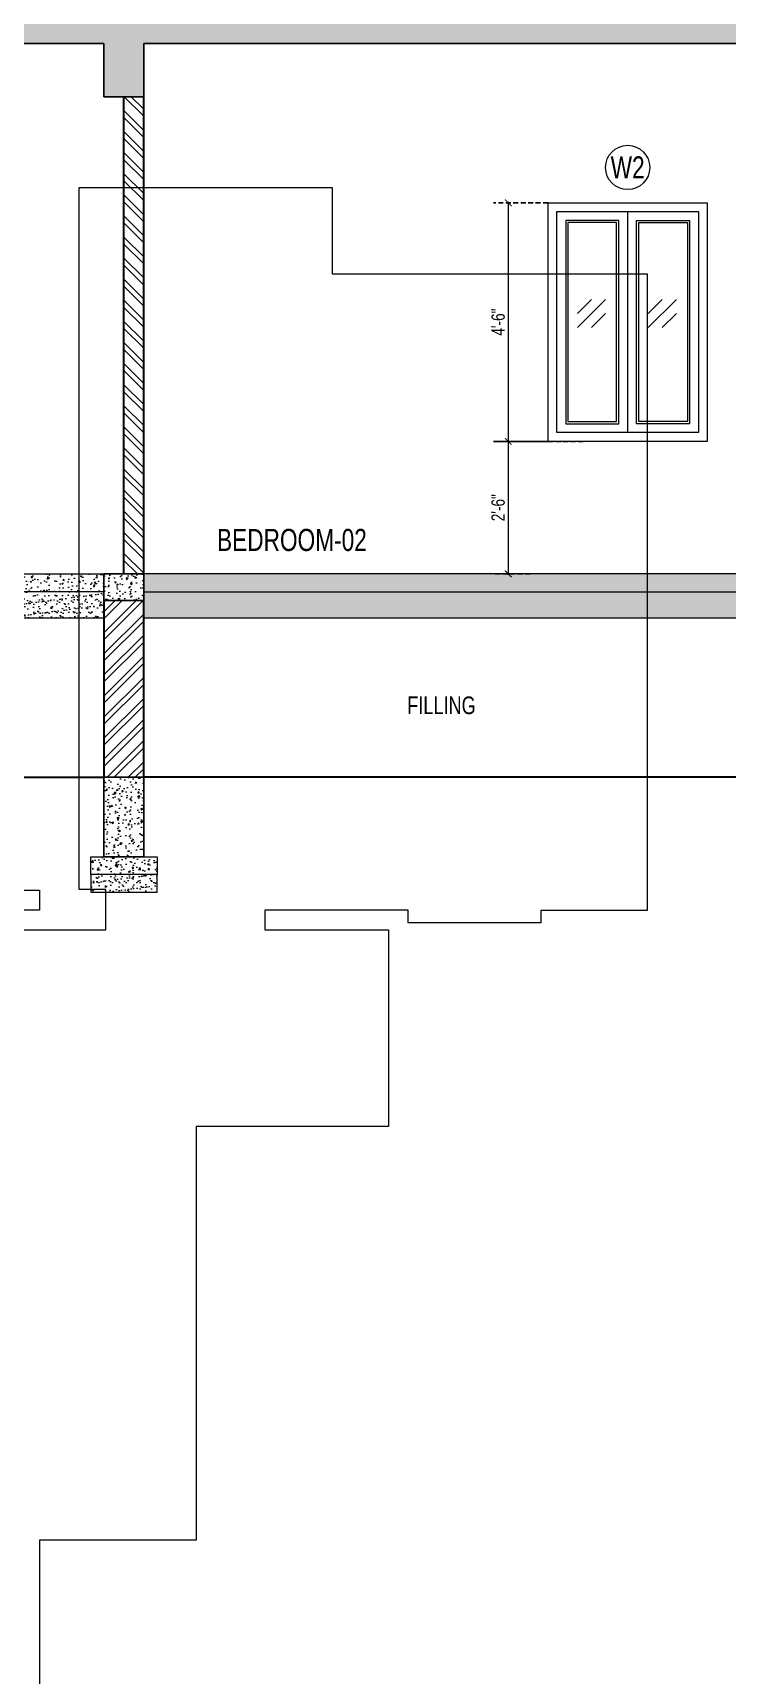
# Model space of a CAD drawing. Header units: inches. Extents: x 3365147 to 3374664, y 1380917 to 1384908.
# Drawn here: x 3372755.4 to 3372912.4, y 1383202.7 to 1383574.3 of the extents above; entities that cross this region are included whole.
import ezdxf
from ezdxf.enums import TextEntityAlignment as Align

# ---------------------------------------------------------------- set-up
doc = ezdxf.new("R2010")
doc.units = ezdxf.units.IN
doc.header["$LTSCALE"] = 18
doc.header["$MEASUREMENT"] = 0
doc.header["$PDSIZE"] = -1
doc.linetypes.add('CONTINOUS', pattern=[0])
doc.linetypes.add('HIDDEN2', pattern=[0.1875, 0.125, -0.0625])
for name, color, linetype, lineweight in [('CONCRETE-00_BC', 46, 'Continuous', 25), ('CONCRETE-HATCH_BC', 43, 'Continuous', 5), ('DIM-04_BC', 3, 'Continuous', 9), ('GLASS-00_BC', 140, 'Continuous', 18), ('INTERIOR-FLOORING TILE-00 (VT)_BC', 125, 'Continuous', 5), ('JOINERY TEXT BORDER_BC', 60, 'Continuous', 9), ('JOINERY TEXT_BC', 220, 'Continuous', 15), ('NATURAL GROUND LEVEL_BC', 33, 'Continuous', 30), ('PCC-00_BC', 1, 'Continuous', 20), ('PCC-HATCH_BC', 4, 'Continuous', 5), ('RIVER SAND-00_BC', 3, 'Continuous', 18), ('RIVER SAND-HATCH_BC', 254, 'Continuous', 5), ('TEXT-00_ROOM_BC', 232, 'Continuous', 25), ('TEXT-02 _BC', 3, 'CONTINOUS', 18), ('WALL-00_BC', 7, 'Continuous', 30), ('WALL-9 inch BRICK HATCH_BC', 22, 'Continuous', 0), ('WINDOWS-00_BC', 30, 'Continuous', 18), ('WINDOWS-SHUTTER_BC', 40, 'Continuous', 9)]:
    doc.layers.add(name, color=color, linetype=linetype, lineweight=lineweight)
doc.styles.add('DIM_BC', font='swisscl.ttf')
doc.styles.add('WD Room text', font='swisscl.ttf')
doc.dimstyles.new('DIM_BC', dxfattribs={"dimtxt": 4, "dimasz": 2, "dimexe": 4.5, "dimexo": 0, "dimgap": 1, "dimtad": 1, "dimdec": 4, "dimzin": 3, "dimdsep": 46, "dimlunit": 4, "dimtxsty": 'DIM_BC', "dimblk": 'ARCHTICK', "dimcen": 0.0625, "dimdle": 0.25, "dimse1": 1, "dimse2": 1, "dimclrd": 7, "dimclre": 4, "dimclrt": 256, "dimadec": 0, "dimazin": 0, "dimtfac": 0.5, "dimtdec": 4, "dimtix": 1, "dimtofl": 0, "dimtmove": 2, "dimatfit": 2, "dimfxl": 0, "dimfrac": 1, "dimtolj": 1, "dimtzin": 1, "dimlwd": -1, "dimarcsym": 0})
pattern_1 = [(50, (0, 0), (3.586300913, -0.313760675), [0.375, -4.125]), (355, (0, 0), (-0.693756668, 3.7609606685), [0.3, -3.3]), (100.45144446, (0.299, -0.026), (2.8925442336, 3.447199955), [0.31870096, -3.50571056]), (46.1842, (0, 1), (5.3362066534, -0.827596404), [0.5625, -6.1875]), (96.63563549, (0.4447, 0.931), (4.673309728, 4.870593004), [0.47805171, -5.2585688]), (351.18416399, (0, 1), (4.673309725, 4.870593001), [0.45, -4.950000005]), (21, (0.5, 0.75), (2.9845352606, -2.0130944533), [0.375, -4.125]), (326, (0.5, 0.75), (1.2165766596, 3.6257502252), [0.3, -3.3]), (71.45144474, (0.7487, 0.5822), (4.2011118836, 1.612655764), [0.31870095, -3.50571056]), (37.5, (0, 0), (0.0607992766, 1.66446926916), [0, -3.26, 0, -3.35, 0, -3.3125]), (7.5, (0, 0), (1.3153476872, 1.9720585594), [0, -1.91, 0, -3.185, 0, -1.2625]), (327.5, (-1.115, 0), (2.66911218086, -0.11277435867), [0, -1.25, 0, -3.9, 0, -5.175]), (317.5, (-1.615, 0), (2.9159308467, 0.5005249117), [0, -1.625, 0, -2.59, 0, -3.675])]
pattern_2 = [(37.5, (0, 0), (-0.0629933581, 1.926823769), [0, -1.52, 0, -1.7, 0, -1.625]), (7.5, (0, 0), (1.7697767053, 2.8221460652), [0, -0.82, 0, -1.37, 0, -0.525]), (327.5, (-1.23, 0), (3.11414186175, 0.0056590535), [0, -0.5, 0, -1.8, 0, -2.35]), (317.5, (-1.23, 0), (3.0061266046, 0.877675565), [0, -0.25, 0, -1.18, 0, -1.35])]

# ---------------------------------------------------------------- blocks, each defined once
blk = doc.blocks.new('ARCHTICK')
at = {"color": 0, "const_width": 0.15}
blk.add_lwpolyline([(-0.5, -0.5), (0.5, 0.5)], dxfattribs=at)
blk = doc.blocks.new('*D951')
at = {"layer": 'Defpoints', "color": 0, "ltscale": 0.5, "transparency": 16777216}
for p in [(3372871.95, 1383535.9), (3372862.95, 1383481.9), (3372871.95, 1383481.9)]:
    blk.add_point(p, dxfattribs=at)
at = {"layer": 'DIM-04_BC', "color": 7, "ltscale": 0.5, "transparency": 16777216}
blk.add_line((3372862.95, 1383536.08), (3372862.95, 1383481.71), dxfattribs=at)
at = {"layer": 'DIM-04_BC', "color": 4, "linetype": 'HIDDEN2', "lineweight": -2, "ltscale": 0.5, "transparency": 16777216}
for p, q in [((3372871.95, 1383535.9), (3372859.57, 1383535.9)), ((3372871.95, 1383481.9), (3372859.57, 1383481.9))]:
    blk.add_line(p, q, dxfattribs=at)
at = {"layer": 'DIM-04_BC', "color": 7, "ltscale": 0.5, "transparency": 16777216, "xscale": 1.5, "yscale": 1.5, "zscale": 1.5}
for p, rotation in [((3372862.95, 1383535.9), 90), ((3372862.95, 1383481.9), 270)]:
    blk.add_blockref('ARCHTICK', p, dxfattribs=dict(at, rotation=rotation))
at = {"layer": 'DIM-04_BC', "ltscale": 0.5, "transparency": 16777216, "insert": (3372860.66, 1383508.9), "char_height": 3, "attachment_point": 5, "rotation": 90, "style": 'DIM_BC'}
blk.add_mtext('\\A1;4\'-6"', dxfattribs=at)
blk = doc.blocks.new('_ArchTick')
at = {"color": 0, "linetype": 'ByBlock', "const_width": 0.15}
blk.add_lwpolyline([(-0.5, -0.5), (0.5, 0.5)], dxfattribs=at)
blk = doc.blocks.new('*D952')
at = {"layer": 'Defpoints', "color": 0, "ltscale": 0.5, "transparency": 16777216}
for p in [(3372879.86, 1383481.9), (3372862.95, 1383451.9), (3372867.86, 1383451.9)]:
    blk.add_point(p, dxfattribs=at)
at = {"layer": 'DIM-04_BC', "color": 4, "linetype": 'HIDDEN2', "lineweight": -2, "ltscale": 0.5, "transparency": 16777216}
for p, q in [((3372879.86, 1383481.9), (3372859.57, 1383481.9)), ((3372867.86, 1383451.9), (3372859.57, 1383451.9))]:
    blk.add_line(p, q, dxfattribs=at)
at = {"layer": 'DIM-04_BC', "color": 7, "ltscale": 0.5, "transparency": 16777216}
blk.add_line((3372862.95, 1383482.08), (3372862.95, 1383451.71), dxfattribs=at)
at = {"layer": 'DIM-04_BC', "color": 7, "ltscale": 0.5, "transparency": 16777216, "xscale": 1.5, "yscale": 1.5, "zscale": 1.5}
for p, rotation in [((3372862.95, 1383481.9), 90), ((3372862.95, 1383451.9), 270)]:
    blk.add_blockref('ARCHTICK', p, dxfattribs=dict(at, rotation=rotation))
at = {"layer": 'DIM-04_BC', "ltscale": 0.5, "transparency": 16777216, "insert": (3372860.66, 1383466.9), "char_height": 3, "attachment_point": 5, "rotation": 90, "style": 'DIM_BC'}
blk.add_mtext('\\A1;2\'-6"', dxfattribs=at)
blk = doc.blocks.new('*U838')
at = {"layer": 'JOINERY TEXT BORDER_BC'}
blk.add_circle((0, 0), 5, dxfattribs=at)
at = {"style": 'WD Room text'}
blk.add_attdef('JOINERY_TEXT', text='', height=6, dxfattribs=at).set_placement((0, 0), align=Align.MIDDLE_CENTER)

msp = doc.modelspace()

# ---------------------------------------------------------------- hatches: boundary and pattern name
at = {"layer": 'CONCRETE-HATCH_BC', "transparency": 33554687}
h = msp.add_hatch(dxfattribs=at)
h.set_pattern_fill('AR-CONC', color=256, angle=90)
h.set_pattern_definition([(140, (0, 0), (0.62752135, 7.172601826), [0.75, -8.25]), (85, (0, 0), (-7.521921337, -1.387513336), [0.6, -6.6]), (190.45144446, (0.052, 0.598), (-6.89439991, 5.785088467), [0.63740192, -7.01142112]), (136.1842, (-2, 1e-16), (1.655192808, 10.672413307), [1.125, -12.375]), (186.6356355, (-1.862, 0.889), (-9.741186008, 9.346619457), [0.95610342, -10.5171376]), (81.184164, (-2, 1e-16), (-9.741186003, 9.34661945), [0.9, -9.90000001]), (111, (-1.5, 1), (4.026188907, 5.969070521), [0.75, -8.25]), (56, (-1.5, 1), (-7.25150045, 2.433153319), [0.6, -6.6]), (161.45144474, (-1.1645, 1.4974), (-3.225311528, 8.402223767), [0.6374019, -7.01142112]), (127.5, (0, 0), (-3.3289385383, 0.1215985532), [0, -6.52, 0, -6.7, 0, -6.625]), (97.5, (0, 0), (-3.9441171188, 2.6306953744), [0, -3.82, 0, -6.37, 0, -2.525]), (57.5, (-1e-16, -2.23), (0.2255487173, 5.3382243617), [0, -2.5, 0, -7.8, 0, -10.35]), (47.5, (-2e-16, -3.23), (-1.0010498233, 5.8318616934), [0, -3.25, 0, -5.18, 0, -7.35])])
h.paths.add_polyline_path([(3373114.87364, 1383571.89746), (3373271.03722, 1383571.89746), (3373271.03722, 1383559.89746), (3373280.03722, 1383559.89746), (3373280.03722, 1383571.89746), (3373295.03722, 1383571.89746), (3373295.03722, 1383553.89746), (3373500.15081, 1383553.89746), (3373500.15081, 1383541.89746), (3373509.15081, 1383541.89746), (3373509.15081, 1383559.89746), (3373304.03722, 1383559.89746), (3373304.03722, 1383577.89746), (3372573.97121, 1383577.89746), (3372573.97121, 1383559.89746), (3372582.99864, 1383559.89746), (3372582.99864, 1383571.89746), (3372702.49864, 1383571.89746), (3372702.49864, 1383559.89746), (3372711.49864, 1383559.89746), (3372711.49864, 1383571.89746), (3372771.49864, 1383571.89746), (3372771.49864, 1383559.89746), (3372780.49864, 1383559.89746), (3372780.49864, 1383571.89746), (3372919.946, 1383571.89746), (3372919.946, 1383559.89746), (3372928.946, 1383559.89746), (3372928.946, 1383571.89746), (3373105.87364, 1383571.89746), (3373105.87364, 1383559.89746), (3373114.87364, 1383559.89746)])
h = msp.add_hatch(dxfattribs=at)
h.set_pattern_fill('AR-CONC', color=256, scale=0.5, angle=180, style=0)
h.set_pattern_definition([(230, (3392273.694, 1393370.3282), (-3.5863009, 0.31376067), [0.375, -4.125]), (175, (3392273.694, 1393370.3282), (0.69375667, -3.76096067), [0.3, -3.3]), (280.451444, (3392273.395, 1393370.3544), (-2.89254423, -3.44719995), [0.31870096, -3.50571056]), (226.1842, (3392273.694, 1393369.328), (-5.33620665, 0.8275964), [0.5625, -6.1875]), (276.635635, (3392273.2493, 1393369.397), (-4.6733097, -4.870593), [0.4780517, -5.2585688]), (171.184164, (3392273.694, 1393369.328), (-4.6733097, -4.870593), [0.45, -4.95]), (201, (3392273.194, 1393369.5782), (-2.98453526, 2.01309445), [0.375, -4.125]), (146, (3392273.194, 1393369.5782), (-1.21657666, -3.6257502), [0.3, -3.3]), (251.451445, (3392272.9453, 1393369.746), (-4.2011119, -1.61265576), [0.31870095, -3.50571056]), (217.5, (3392273.694, 1393370.3282), (-0.06079928, -1.66446927), [0, -3.26, 0, -3.35, 0, -3.3125]), (187.5, (3392273.694, 1393370.3282), (-1.31534769, -1.97205856), [0, -1.91, 0, -3.185, 0, -1.2625]), (147.5, (3392274.809, 1393370.3282), (-2.66911218, 0.11277436), [0, -1.25, 0, -3.9, 0, -5.175]), (137.5, (3392275.309, 1393370.3282), (-2.91593085, -0.5005249), [0, -1.625, 0, -2.59, 0, -3.675])])
h.paths.add_polyline_path([(3372771.49864, 1383451.89746), (3372780.49864, 1383451.89746), (3372780.49864, 1383445.89746), (3372771.49864, 1383445.89746)])
h = msp.add_hatch(dxfattribs=at)
h.set_pattern_fill('AR-CONC', color=256, scale=0.5, angle=180, style=0)
h.set_pattern_definition([(230, (3392780.0084, 1393360.3282), (-3.5863009, 0.31376067), [0.375, -4.125]), (175, (3392780.0084, 1393360.3282), (0.69375667, -3.76096067), [0.3, -3.3]), (280.451444, (3392779.7095, 1393360.3544), (-2.89254423, -3.44719995), [0.31870096, -3.50571056]), (226.1842, (3392780.0084, 1393359.328), (-5.33620665, 0.8275964), [0.5625, -6.1875]), (276.635635, (3392779.5637, 1393359.397), (-4.6733097, -4.870593), [0.4780517, -5.2585688]), (171.184164, (3392780.0084, 1393359.328), (-4.6733097, -4.870593), [0.45, -4.95]), (201, (3392779.5084, 1393359.5782), (-2.98453526, 2.01309445), [0.375, -4.125]), (146, (3392779.5084, 1393359.5782), (-1.21657666, -3.6257502), [0.3, -3.3]), (251.451445, (3392779.2597, 1393359.746), (-4.2011119, -1.61265576), [0.31870095, -3.50571056]), (217.5, (3392780.0084, 1393360.3282), (-0.06079928, -1.66446927), [0, -3.26, 0, -3.35, 0, -3.3125]), (187.5, (3392780.0084, 1393360.3282), (-1.31534769, -1.97205856), [0, -1.91, 0, -3.185, 0, -1.2625]), (147.5, (3392781.1234, 1393360.3282), (-2.66911218, 0.11277436), [0, -1.25, 0, -3.9, 0, -5.175]), (137.5, (3392781.6234, 1393360.3282), (-2.91593085, -0.5005249), [0, -1.625, 0, -2.59, 0, -3.675])])
h.paths.add_polyline_path([(3372771.49864, 1383405.89746), (3372780.49864, 1383405.89746), (3372780.49864, 1383387.89746), (3372771.49864, 1383387.89746)])
at = {"layer": 'PCC-HATCH_BC', "transparency": 33554687}
h = msp.add_hatch(dxfattribs=at)
h.set_pattern_fill('AR-CONC', color=256, scale=0.5)
h.set_pattern_definition(pattern_1)
h.paths.add_polyline_path([(3372771.49864, 1383451.89746), (3372711.49864, 1383451.89746), (3372711.49864, 1383447.89746), (3372771.49864, 1383447.89746)])
h = msp.add_hatch(dxfattribs=at)
h.set_pattern_fill('AR-CONC', color=256, scale=0.5)
h.set_pattern_definition(pattern_1)
h.paths.add_polyline_path([(3372919.946, 1383451.89746), (3372780.49864, 1383451.89746), (3372780.49864, 1383447.89746), (3372919.946, 1383447.89746)])
h = msp.add_hatch(dxfattribs=at)
h.set_pattern_fill('AR-CONC', color=256, scale=0.5)
h.set_pattern_definition([(50, (3348097.468, 1419838.649), (3.58630091, -0.31376067), [0.375, -4.125]), (355, (3348097.468, 1419838.649), (-0.69375667, 3.76096067), [0.3, -3.3]), (100.4514445, (3348097.767, 1419838.623), (2.89254423, 3.44719995), [0.31870096, -3.50571056]), (46.1842, (3348097.468, 1419839.649), (5.33620665, -0.8275964), [0.5625, -6.1875]), (96.635635, (3348097.9127, 1419839.58), (4.6733097, 4.870593), [0.4780517, -5.2585688]), (351.184164, (3348097.468, 1419839.649), (4.6733097, 4.870593), [0.45, -4.95]), (21, (3348097.968, 1419839.399), (2.98453526, -2.01309445), [0.375, -4.125]), (326, (3348097.968, 1419839.399), (1.21657666, 3.62575023), [0.3, -3.3]), (71.451445, (3348098.2167, 1419839.2313), (4.20111188, 1.61265576), [0.31870095, -3.50571056]), (37.5, (3348097.468, 1419838.649), (0.060799277, 1.66446927), [0, -3.26, 0, -3.35, 0, -3.3125]), (7.5, (3348097.468, 1419838.649), (1.31534769, 1.97205856), [0, -1.91, 0, -3.185, 0, -1.2625]), (327.5, (3348096.353, 1419838.649), (2.66911218, -0.11277436), [0, -1.25, 0, -3.9, 0, -5.175]), (317.5, (3348095.853, 1419838.649), (2.91593085, 0.50052491), [0, -1.625, 0, -2.59, 0, -3.675])])
h.paths.add_polyline_path([(3372783.49864, 1383383.89746), (3372768.49864, 1383383.89746), (3372768.49864, 1383387.89746), (3372783.49864, 1383387.89746)])
at = {"layer": 'RIVER SAND-HATCH_BC', "transparency": 33554687}
h = msp.add_hatch(dxfattribs=at)
h.set_pattern_fill('AR-SAND', color=256)
h.set_pattern_definition(pattern_2)
h.paths.add_polyline_path([(3372771.49864, 1383445.89746), (3372771.49864, 1383447.89746), (3372711.49864, 1383447.89746), (3372711.49864, 1383445.89746), (3372711.49864, 1383441.89746), (3372771.49864, 1383441.89746)])
h = msp.add_hatch(dxfattribs=at)
h.set_pattern_fill('AR-SAND', color=256)
h.set_pattern_definition(pattern_2)
h.paths.add_polyline_path([(3372919.946, 1383445.89746), (3372919.946, 1383447.89746), (3372780.49864, 1383447.89746), (3372780.49864, 1383445.89746), (3372780.49864, 1383441.89746), (3372919.946, 1383441.89746)])
h = msp.add_hatch(dxfattribs=at)
h.set_pattern_fill('AR-SAND', color=256)
h.set_pattern_definition([(37.5, (3348097.468, 1419838.649), (-0.06299336, 1.92682377), [0, -1.52, 0, -1.7, 0, -1.625]), (7.5, (3348097.468, 1419838.649), (1.7697767, 2.82214607), [0, -0.82, 0, -1.37, 0, -0.525]), (327.5, (3348096.238, 1419838.649), (3.11414186, 0.005659054), [0, -0.5, 0, -1.8, 0, -2.35]), (317.5, (3348096.238, 1419838.649), (3.0061266, 0.87767556), [0, -0.25, 0, -1.18, 0, -1.35])])
h.paths.add_polyline_path([(3372783.49864, 1383383.89746), (3372768.49864, 1383383.89746), (3372768.49864, 1383379.89746), (3372783.49864, 1383379.89746)])
at = {"layer": 'WALL-9 inch BRICK HATCH_BC', "transparency": 33554687}
h = msp.add_hatch(dxfattribs=at)
h.set_pattern_fill('ANSI32', color=256, scale=9, angle=90)
h.set_pattern_definition([(135, (-2490.3157, 828.312), (-2.3864853865, -2.3864853865), []), (135, (-2490.3157, 829.903), (-2.3864853865, -2.3864853865), [])])
h.paths.add_polyline_path([(3372780.49864, 1383559.89746), (3372775.99864, 1383559.89746), (3372775.99864, 1383451.89746), (3372780.49864, 1383451.89746)])
h = msp.add_hatch(dxfattribs=at)
h.set_pattern_fill('ANSI32', color=256, scale=9)
h.set_pattern_definition([(45, (3392574.5084, 1393261.3282), (-2.3864854, 2.3864854), []), (45, (3392576.0994, 1393261.3282), (-2.3864854, 2.3864854), [])])
h.paths.add_polyline_path([(3372771.49864, 1383445.89746), (3372780.49864, 1383445.89746), (3372780.49864, 1383405.89746), (3372771.49864, 1383405.89746)])

# ---------------------------------------------------------------- linework, layer by layer
at = {"layer": 'CONCRETE-00_BC', "transparency": 33554687}
for p, q in [((3372711.49864, 1383571.89746), (3372771.49864, 1383571.89746)), ((3372771.49864, 1383559.89746), (3372771.49864, 1383571.89746)), ((3372780.49864, 1383571.89746), (3372919.946, 1383571.89746)), ((3372780.49864, 1383559.89746), (3372780.49864, 1383571.89746)), ((3372771.49864, 1383559.89746), (3372780.49864, 1383559.89746)), ((3372771.49864, 1383451.89746), (3372780.49864, 1383451.89746)), ((3372771.49864, 1383445.89746), (3372771.49864, 1383451.89746)), ((3372780.49864, 1383445.89746), (3372780.49864, 1383451.89746)), ((3372771.49864, 1383445.89746), (3372780.49864, 1383445.89746))]:
    msp.add_line(p, q, dxfattribs=at)
msp.add_lwpolyline([(3372771.49864, 1383405.89746), (3372780.49864, 1383405.89746), (3372780.49864, 1383387.89746), (3372771.49864, 1383387.89746)], close=True, dxfattribs=at)
at = {"layer": 'GLASS-00_BC', "transparency": 33554687}
for p, q in [((3372878.60552, 1383507.66341), (3372884.96949, 1383514.02737)), ((3372878.60552, 1383510.84539), (3372881.7875, 1383514.02737)), ((3372894.60552, 1383507.66341), (3372900.96948, 1383514.02737)), ((3372894.60552, 1383510.84539), (3372897.7875, 1383514.02737)), ((3372881.7875, 1383507.66341), (3372884.96949, 1383510.84539)), ((3372897.7875, 1383507.66341), (3372900.96948, 1383510.84539))]:
    msp.add_line(p, q, dxfattribs=at)
at = {"layer": 'INTERIOR-FLOORING TILE-00 (VT)_BC'}
for points in [[(3372753.32823, 1383371.36968), (3372771.89493, 1383371.36968), (3372771.89331, 1383380.51929), (3372765.89267, 1383380.51929), (3372765.89267, 1383539.34447), (3372823.07823, 1383539.34447), (3372823.07823, 1383519.84447), (3372894.32822, 1383519.84447), (3372894.32823, 1383375.76968), (3372870.32823, 1383375.76968), (3372870.32823, 1383372.97022), (3372840.32823, 1383372.97022), (3372840.32823, 1383375.86968), (3372807.89448, 1383375.86968), (3372807.89448, 1383371.36968), (3372835.82823, 1383371.36968), (3372835.82823, 1383326.86968), (3372792.32823, 1383326.86968), (3372792.32826, 1383233.3059), (3372756.8931, 1383233.30589), (3372756.89105, 1383185.44043)], [(3372717.32823, 1383380.34447), (3372756.89267, 1383380.34447), (3372756.89325, 1383375.86968), (3372753.32823, 1383375.86968)]]:
    msp.add_lwpolyline(points, dxfattribs=at)
at = {"layer": 'NATURAL GROUND LEVEL_BC', "transparency": 33554687}
for p, q in [((3372711.49864, 1383405.89746), (3372771.49864, 1383405.89746)), ((3372919.946, 1383405.89746), (3372780.49864, 1383405.89746))]:
    msp.add_line(p, q, dxfattribs=at)
at = {"layer": 'PCC-00_BC', "transparency": 33554687}
for p, q in [((3372711.49864, 1383451.89746), (3372771.49864, 1383451.89746)), ((3372919.946, 1383451.89746), (3372780.49864, 1383451.89746)), ((3372771.49864, 1383447.89746), (3372711.49864, 1383447.89746)), ((3372780.49864, 1383447.89746), (3372919.946, 1383447.89746))]:
    msp.add_line(p, q, dxfattribs=at)
msp.add_lwpolyline([(3372783.49864, 1383383.89746), (3372768.49864, 1383383.89746), (3372768.49864, 1383387.89746), (3372783.49864, 1383387.89746)], close=True, dxfattribs=at)
at = {"layer": 'RIVER SAND-00_BC', "transparency": 33554687}
for p, q in [((3372771.49864, 1383441.89746), (3372711.49864, 1383441.89746)), ((3372919.946, 1383441.89746), (3372780.49864, 1383441.89746))]:
    msp.add_line(p, q, dxfattribs=at)
msp.add_lwpolyline([(3372783.49864, 1383383.89746), (3372768.49864, 1383383.89746), (3372768.49864, 1383379.89746), (3372783.49864, 1383379.89746)], close=True, dxfattribs=at)
at = {"layer": 'WALL-00_BC'}
for p, q in [((3372775.99864, 1383451.89746), (3372775.99864, 1383559.89746)), ((3372780.49864, 1383451.89746), (3372780.49864, 1383559.89746))]:
    msp.add_line(p, q, dxfattribs=at)
at = {"layer": 'WALL-00_BC', "transparency": 33554687}
for p, q in [((3372771.49864, 1383445.89746), (3372771.49864, 1383405.89746)), ((3372780.49864, 1383405.89746), (3372780.49864, 1383445.89746))]:
    msp.add_line(p, q, dxfattribs=at)
at = {"layer": 'WINDOWS-00_BC', "transparency": 33554687}
for points in [[(3372871.94744, 1383535.89746), (3372907.94743, 1383535.89746), (3372907.94743, 1383481.89746), (3372871.94744, 1383481.89746)], [(3372873.94744, 1383533.89746), (3372905.94743, 1383533.89746), (3372905.94743, 1383483.89746), (3372873.94744, 1383483.89746)]]:
    msp.add_lwpolyline(points, close=True, dxfattribs=at)
at = {"layer": 'WINDOWS-SHUTTER_BC', "transparency": 33554687}
msp.add_line((3372889.94744, 1383533.89746), (3372889.94744, 1383483.89746), dxfattribs=at)
for points in [[(3372887.94744, 1383531.89746), (3372875.94744, 1383531.89746), (3372875.94744, 1383485.89746), (3372887.94744, 1383485.89746), (3372887.94744, 1383531.89746)], [(3372887.44744, 1383531.39746), (3372876.44744, 1383531.39746), (3372876.44744, 1383486.39746), (3372887.44744, 1383486.39746), (3372887.44744, 1383531.39746)], [(3372891.94744, 1383531.89746), (3372903.94743, 1383531.89746), (3372903.94743, 1383485.89746), (3372891.94744, 1383485.89746), (3372891.94744, 1383531.89746)], [(3372892.44744, 1383531.39746), (3372903.44743, 1383531.39746), (3372903.44743, 1383486.39746), (3372892.44744, 1383486.39746), (3372892.44744, 1383531.39746)]]:
    msp.add_lwpolyline(points, dxfattribs=at)

# ---------------------------------------------------------------- block references
at = {"layer": 'JOINERY TEXT_BC'}
ref = msp.add_blockref('*U838', (3372889.94744, 1383543.89537), dxfattribs=at)
ref.add_attrib('JOINERY_TEXT', 'W2', dxfattribs={"layer": '0', "height": 5, "style": 'WD Room text'}).set_placement((3372889.94744, 1383543.89537), align=Align.MIDDLE_CENTER)

# ---------------------------------------------------------------- texts
at = {"layer": 'TEXT-00_ROOM_BC', "insert": (3372830.95456, 1383455.40051), "char_height": 5, "attachment_point": 6, "style": 'WD Room text'}
msp.add_mtext('BEDROOM-02\\P  ', dxfattribs=at)
at = {"layer": 'TEXT-02 _BC', "transparency": 33554687, "insert": (3372847.28429, 1383422.15493), "char_height": 4, "attachment_point": 4, "style": 'WD Room text'}
msp.add_mtext('\\A1;\\pi-7.19528;FILLING ', dxfattribs=at)

# ---------------------------------------------------------------- dimensions: what is measured, and where the dimension line sits
at = {"layer": 'DIM-04_BC', "ltscale": 0.5, "transparency": 33554687}
for base, p1, p2, picture, middle in [((3372862.94744, 1383481.89746), (3372871.94744, 1383535.89746), (3372871.94744, 1383481.89746), '*D951', (3372860.66107, 1383508.89746)), ((3372862.94744, 1383451.89746), (3372879.86442, 1383481.89746), (3372867.86441, 1383451.89746), '*D952', (3372860.66107, 1383466.89746))]:
    dim = msp.add_linear_dim(base=base, p1=p1, p2=p2, angle=90, dimstyle='DIM_BC', override={"dimscale": 0.75, "dimpost": '\\X', "dimse1": 0, "dimse2": 0, "dimtofl": 1}, dxfattribs=at)
    dim.commit()
    dim.dimension.update_dxf_attribs({"geometry": picture, "text_midpoint": middle})

doc.saveas('drawing.dxf')
